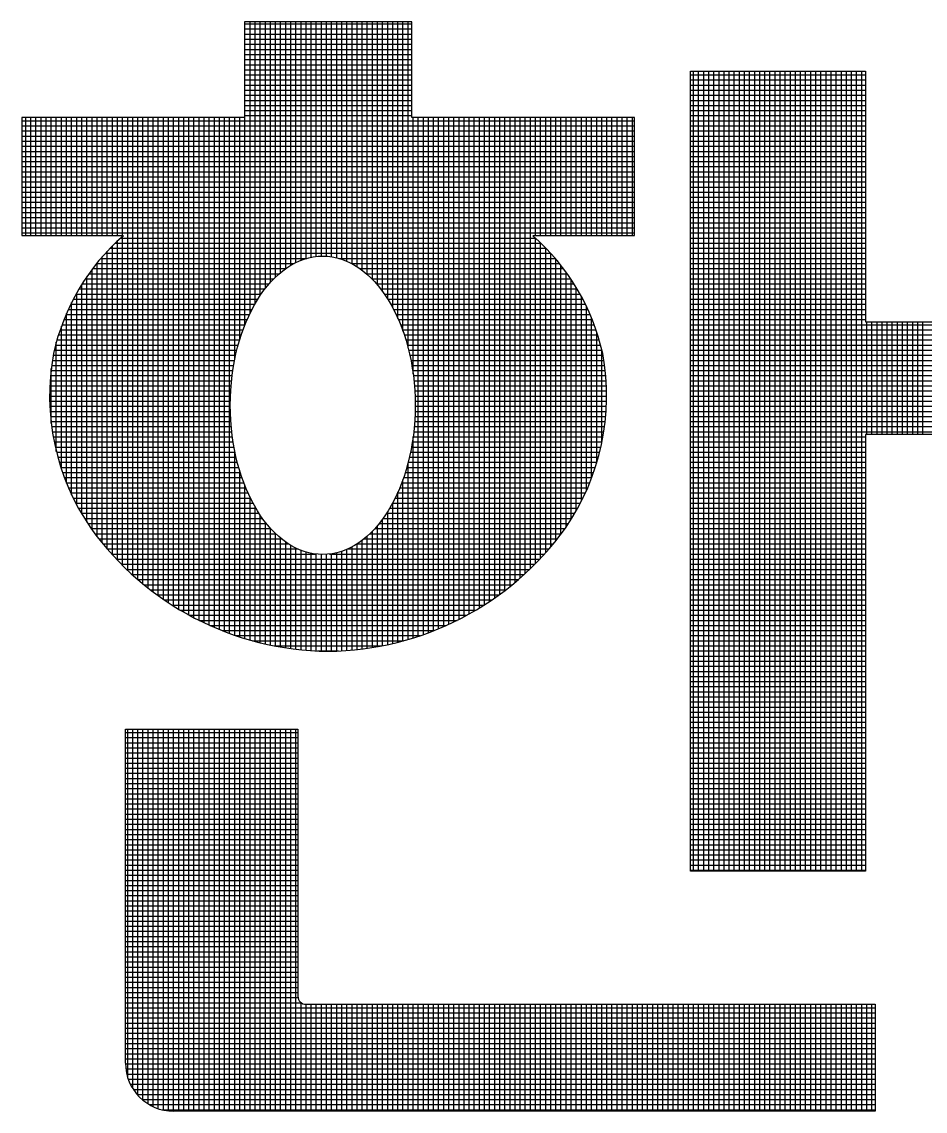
# Model space of a CAD drawing. Header units: inches. Extents: x 1047 to 1888, y -10 to 584.
# Drawn here: x 1751.192 to 1754.27, y 92.378 to 96.089 of the extents above; entities that cross this region are included whole.
import ezdxf

# ---------------------------------------------------------------- set-up
doc = ezdxf.new("R2010")
doc.units = ezdxf.units.IN
doc.header["$MEASUREMENT"] = 0
doc.layers.add('BG ÇÑ±¹Áö¿ª³\xad¹æ±â¼úÁÖ½ÄÈ¸»ç CI', color=7, linetype='Continuous')

msp = doc.modelspace()

# ---------------------------------------------------------------- linework, layer by layer
at = {"layer": 'BG ÇÑ±¹Áö¿ª³\xad¹æ±â¼úÁÖ½ÄÈ¸»ç CI', "color": 7, "linetype": 'Continuous', "lineweight": 25}
for p, q in [((1752.2355, 96.089), (1751.9503, 96.089)), ((1751.9503, 96.089), (1751.9503, 95.7628)), ((1751.9503, 96.0818), (1752.5207, 96.0818)), ((1751.9522, 95.0569), (1751.9522, 96.089)), ((1751.9696, 95.0964), (1751.9696, 96.089)), ((1751.9869, 95.1291), (1751.9869, 96.089)), ((1752.0043, 95.1569), (1752.0043, 96.089)), ((1752.0217, 95.1809), (1752.0217, 96.089)), ((1752.039, 95.2016), (1752.039, 96.089)), ((1752.0564, 95.2195), (1752.0564, 96.089)), ((1752.0738, 95.235), (1752.0738, 96.089)), ((1752.0911, 95.2483), (1752.0911, 96.089)), ((1752.1085, 95.2595), (1752.1085, 96.089)), ((1752.1259, 95.2689), (1752.1259, 96.089)), ((1752.1432, 95.2766), (1752.1432, 96.089)), ((1752.1606, 95.2825), (1752.1606, 96.089)), ((1752.178, 95.2868), (1752.178, 96.089)), ((1752.1953, 95.2896), (1752.1953, 96.089)), ((1752.2127, 95.2908), (1752.2127, 96.089)), ((1752.2301, 95.2904), (1752.2301, 96.089)), ((1752.5207, 96.089), (1752.2355, 96.089)), ((1752.2474, 95.2885), (1752.2474, 96.089)), ((1752.2648, 95.285), (1752.2648, 96.089)), ((1752.2821, 95.2799), (1752.2821, 96.089)), ((1752.2995, 95.2732), (1752.2995, 96.089)), ((1752.3169, 95.2648), (1752.3169, 96.089)), ((1752.3342, 95.2545), (1752.3342, 96.089)), ((1752.3516, 95.2423), (1752.3516, 96.089)), ((1752.369, 95.228), (1752.369, 96.089)), ((1752.3863, 95.2114), (1752.3863, 96.089)), ((1752.4037, 95.1923), (1752.4037, 96.089)), ((1752.4211, 95.1701), (1752.4211, 96.089)), ((1752.4384, 95.1445), (1752.4384, 96.089)), ((1752.4558, 95.1145), (1752.4558, 96.089)), ((1752.4732, 95.0789), (1752.4732, 96.089)), ((1752.4905, 95.0354), (1752.4905, 96.089)), ((1752.5079, 94.9785), (1752.5079, 96.089)), ((1752.5207, 95.7628), (1752.5207, 96.089)), ((1751.9503, 96.0645), (1752.5207, 96.0645)), ((1751.9503, 96.0471), (1752.5207, 96.0471)), ((1751.9503, 96.0297), (1752.5207, 96.0297)), ((1751.9503, 96.0124), (1752.5207, 96.0124)), ((1751.9503, 95.995), (1752.5207, 95.995)), ((1751.9503, 95.9776), (1752.5207, 95.9776)), ((1751.9503, 95.9603), (1752.5207, 95.9603)), ((1751.9503, 95.9429), (1752.5207, 95.9429)), ((1751.9503, 95.9256), (1752.5207, 95.9256)), ((1751.9503, 95.9082), (1752.5207, 95.9082)), ((1751.9503, 95.8908), (1752.5207, 95.8908)), ((1753.4703, 93.1962), (1753.4703, 95.9209)), ((1753.4703, 95.9209), (1754.0663, 95.9209)), ((1753.4703, 95.9082), (1754.0663, 95.9082)), ((1753.4703, 95.8908), (1754.0663, 95.8908)), ((1753.4803, 93.1962), (1753.4803, 95.9209)), ((1753.4977, 93.1962), (1753.4977, 95.9209)), ((1753.515, 93.1962), (1753.515, 95.9209)), ((1753.5324, 93.1962), (1753.5324, 95.9209)), ((1753.5498, 93.1962), (1753.5498, 95.9209)), ((1753.5671, 93.1962), (1753.5671, 95.9209)), ((1753.5845, 93.1962), (1753.5845, 95.9209)), ((1753.6018, 93.1962), (1753.6018, 95.9209)), ((1753.6192, 93.1962), (1753.6192, 95.9209)), ((1753.6366, 93.1962), (1753.6366, 95.9209)), ((1753.6539, 93.1962), (1753.6539, 95.9209)), ((1753.6713, 93.1962), (1753.6713, 95.9209)), ((1753.6887, 93.1962), (1753.6887, 95.9209)), ((1753.706, 93.1962), (1753.706, 95.9209)), ((1753.7234, 93.1962), (1753.7234, 95.9209)), ((1753.7408, 93.1962), (1753.7408, 95.9209)), ((1753.7581, 93.1962), (1753.7581, 95.9209)), ((1753.7755, 93.1962), (1753.7755, 95.9209)), ((1753.7929, 93.1962), (1753.7929, 95.9209)), ((1753.8102, 93.1962), (1753.8102, 95.9209)), ((1753.8276, 93.1962), (1753.8276, 95.9209)), ((1753.8449, 93.1962), (1753.8449, 95.9209)), ((1753.8623, 93.1962), (1753.8623, 95.9209)), ((1753.8797, 93.1962), (1753.8797, 95.9209)), ((1753.897, 93.1962), (1753.897, 95.9209)), ((1753.9144, 93.1962), (1753.9144, 95.9209)), ((1753.9318, 93.1962), (1753.9318, 95.9209)), ((1753.9491, 93.1962), (1753.9491, 95.9209)), ((1753.9665, 93.1962), (1753.9665, 95.9209)), ((1753.9839, 93.1962), (1753.9839, 95.9209)), ((1754.0012, 93.1962), (1754.0012, 95.9209)), ((1754.0186, 93.1962), (1754.0186, 95.9209)), ((1754.036, 93.1962), (1754.036, 95.9209)), ((1754.0533, 93.1962), (1754.0533, 95.9209)), ((1754.0663, 95.9209), (1754.0663, 95.0669)), ((1751.9503, 95.8735), (1752.5207, 95.8735)), ((1751.9503, 95.8561), (1752.5207, 95.8561)), ((1753.4703, 95.8735), (1754.0663, 95.8735)), ((1753.4703, 95.8561), (1754.0663, 95.8561)), ((1751.9503, 95.8387), (1752.5207, 95.8387)), ((1751.9503, 95.8214), (1752.5207, 95.8214)), ((1753.4703, 95.8387), (1754.0663, 95.8387)), ((1753.4703, 95.8214), (1754.0663, 95.8214)), ((1751.9503, 95.804), (1752.5207, 95.804)), ((1751.9503, 95.7866), (1752.5207, 95.7866)), ((1753.4703, 95.804), (1754.0663, 95.804)), ((1753.4703, 95.7866), (1754.0663, 95.7866)), ((1751.9503, 95.7628), (1751.192, 95.7628)), ((1751.192, 95.7628), (1751.192, 95.3605)), ((1751.192, 95.7519), (1753.279, 95.7519)), ((1751.2055, 95.3605), (1751.2055, 95.7628)), ((1751.2229, 95.3605), (1751.2229, 95.7628)), ((1751.2403, 95.3605), (1751.2403, 95.7628)), ((1751.2576, 95.3605), (1751.2576, 95.7628)), ((1751.275, 95.3605), (1751.275, 95.7628)), ((1751.2924, 95.3605), (1751.2924, 95.7628)), ((1751.3097, 95.3605), (1751.3097, 95.7628)), ((1751.3271, 95.3605), (1751.3271, 95.7628)), ((1751.3445, 95.3605), (1751.3445, 95.7628)), ((1751.3618, 95.3605), (1751.3618, 95.7628)), ((1751.3792, 95.3605), (1751.3792, 95.7628)), ((1751.3966, 95.3605), (1751.3966, 95.7628)), ((1751.4139, 95.3605), (1751.4139, 95.7628)), ((1751.4313, 95.3605), (1751.4313, 95.7628)), ((1751.4486, 95.3605), (1751.4486, 95.7628)), ((1751.466, 95.3605), (1751.466, 95.7628)), ((1751.4834, 95.3605), (1751.4834, 95.7628)), ((1751.5007, 95.3605), (1751.5007, 95.7628)), ((1751.5181, 95.3605), (1751.5181, 95.7628)), ((1751.5355, 95.3605), (1751.5355, 95.7628)), ((1751.5528, 94.2203), (1751.5528, 95.7628)), ((1751.5702, 94.2043), (1751.5702, 95.7628)), ((1751.5876, 94.1889), (1751.5876, 95.7628)), ((1751.6049, 94.1743), (1751.6049, 95.7628)), ((1751.6223, 94.1603), (1751.6223, 95.7628)), ((1751.6397, 94.147), (1751.6397, 95.7628)), ((1751.657, 94.1342), (1751.657, 95.7628)), ((1751.6744, 94.122), (1751.6744, 95.7628)), ((1751.6918, 94.1103), (1751.6918, 95.7628)), ((1751.7091, 94.0991), (1751.7091, 95.7628)), ((1751.7265, 94.0885), (1751.7265, 95.7628)), ((1751.7438, 94.0783), (1751.7438, 95.7628)), ((1751.7612, 94.0685), (1751.7612, 95.7628)), ((1751.7786, 94.0592), (1751.7786, 95.7628)), ((1751.7959, 94.0504), (1751.7959, 95.7628)), ((1751.8133, 94.0419), (1751.8133, 95.7628)), ((1751.8307, 94.0339), (1751.8307, 95.7628)), ((1751.848, 94.0263), (1751.848, 95.7628)), ((1751.8654, 94.019), (1751.8654, 95.7628)), ((1751.8828, 94.0122), (1751.8828, 95.7628)), ((1751.9001, 94.0057), (1751.9001, 95.7628)), ((1751.9175, 94.938), (1751.9175, 95.7628)), ((1751.9349, 95.0073), (1751.9349, 95.7628)), ((1751.9503, 95.7693), (1752.5207, 95.7693)), ((1753.279, 95.7628), (1752.5207, 95.7628)), ((1752.5252, 94.8889), (1752.5252, 95.7628)), ((1752.5426, 93.9958), (1752.5426, 95.7628)), ((1752.56, 94.0018), (1752.56, 95.7628)), ((1752.5773, 94.008), (1752.5773, 95.7628)), ((1752.5947, 94.0147), (1752.5947, 95.7628)), ((1752.6121, 94.0217), (1752.6121, 95.7628)), ((1752.6294, 94.0291), (1752.6294, 95.7628)), ((1752.6468, 94.0369), (1752.6468, 95.7628)), ((1752.6642, 94.045), (1752.6642, 95.7628)), ((1752.6815, 94.0536), (1752.6815, 95.7628)), ((1752.6989, 94.0626), (1752.6989, 95.7628)), ((1752.7163, 94.0721), (1752.7163, 95.7628)), ((1752.7336, 94.082), (1752.7336, 95.7628)), ((1752.751, 94.0924), (1752.751, 95.7628)), ((1752.7683, 94.1032), (1752.7683, 95.7628)), ((1752.7857, 94.1146), (1752.7857, 95.7628)), ((1752.8031, 94.1265), (1752.8031, 95.7628)), ((1752.8204, 94.1389), (1752.8204, 95.7628)), ((1752.8378, 94.1519), (1752.8378, 95.7628)), ((1752.8552, 94.1655), (1752.8552, 95.7628)), ((1752.8725, 94.1797), (1752.8725, 95.7628)), ((1752.8899, 94.1946), (1752.8899, 95.7628)), ((1752.9073, 94.2102), (1752.9073, 95.7628)), ((1752.9246, 94.2265), (1752.9246, 95.7628)), ((1752.942, 95.3605), (1752.942, 95.7628)), ((1752.9594, 95.3605), (1752.9594, 95.7628)), ((1752.9767, 95.3605), (1752.9767, 95.7628)), ((1752.9941, 95.3605), (1752.9941, 95.7628)), ((1753.0115, 95.3605), (1753.0115, 95.7628)), ((1753.0288, 95.3605), (1753.0288, 95.7628)), ((1753.0462, 95.3605), (1753.0462, 95.7628)), ((1753.0635, 95.3605), (1753.0635, 95.7628)), ((1753.0809, 95.3605), (1753.0809, 95.7628)), ((1753.0983, 95.3605), (1753.0983, 95.7628)), ((1753.1156, 95.3605), (1753.1156, 95.7628)), ((1753.133, 95.3605), (1753.133, 95.7628)), ((1753.1504, 95.3605), (1753.1504, 95.7628)), ((1753.1677, 95.3605), (1753.1677, 95.7628)), ((1753.1851, 95.3605), (1753.1851, 95.7628)), ((1753.2025, 95.3605), (1753.2025, 95.7628)), ((1753.2198, 95.3605), (1753.2198, 95.7628)), ((1753.2372, 95.3605), (1753.2372, 95.7628)), ((1753.2546, 95.3605), (1753.2546, 95.7628)), ((1753.2719, 95.3605), (1753.2719, 95.7628)), ((1753.279, 95.3605), (1753.279, 95.7628)), ((1753.4703, 95.7693), (1754.0663, 95.7693)), ((1753.4703, 95.7519), (1754.0663, 95.7519)), ((1751.192, 95.7345), (1753.279, 95.7345)), ((1751.192, 95.7172), (1753.279, 95.7172)), ((1753.4703, 95.7345), (1754.0663, 95.7345)), ((1753.4703, 95.7172), (1754.0663, 95.7172)), ((1751.192, 95.6998), (1753.279, 95.6998)), ((1751.192, 95.6824), (1753.279, 95.6824)), ((1751.192, 95.6651), (1753.279, 95.6651)), ((1753.4703, 95.6998), (1754.0663, 95.6998)), ((1753.4703, 95.6824), (1754.0663, 95.6824)), ((1753.4703, 95.6651), (1754.0663, 95.6651)), ((1751.192, 95.6477), (1753.279, 95.6477)), ((1751.192, 95.6304), (1753.279, 95.6304)), ((1753.4703, 95.6477), (1754.0663, 95.6477)), ((1753.4703, 95.6304), (1754.0663, 95.6304)), ((1751.192, 95.613), (1753.279, 95.613)), ((1751.192, 95.5956), (1753.279, 95.5956)), ((1753.4703, 95.613), (1754.0663, 95.613)), ((1753.4703, 95.5956), (1754.0663, 95.5956)), ((1751.192, 95.5783), (1753.279, 95.5783)), ((1751.192, 95.5609), (1753.279, 95.5609)), ((1753.4703, 95.5783), (1754.0663, 95.5783)), ((1753.4703, 95.5609), (1754.0663, 95.5609)), ((1751.192, 95.5435), (1753.279, 95.5435)), ((1751.192, 95.5262), (1753.279, 95.5262)), ((1753.4703, 95.5435), (1754.0663, 95.5435)), ((1753.4703, 95.5262), (1754.0663, 95.5262)), ((1751.192, 95.5088), (1753.279, 95.5088)), ((1751.192, 95.4914), (1753.279, 95.4914)), ((1753.4703, 95.5088), (1754.0663, 95.5088)), ((1753.4703, 95.4914), (1754.0663, 95.4914)), ((1751.192, 95.4741), (1753.279, 95.4741)), ((1751.192, 95.4567), (1753.279, 95.4567)), ((1753.4703, 95.4741), (1754.0663, 95.4741)), ((1753.4703, 95.4567), (1754.0663, 95.4567)), ((1751.192, 95.4393), (1753.279, 95.4393)), ((1751.192, 95.422), (1753.279, 95.422)), ((1751.192, 95.4046), (1753.279, 95.4046)), ((1753.4703, 95.4393), (1754.0663, 95.4393)), ((1753.4703, 95.422), (1754.0663, 95.422)), ((1753.4703, 95.4046), (1754.0663, 95.4046)), ((1751.192, 95.3873), (1753.279, 95.3873)), ((1751.192, 95.3699), (1753.279, 95.3699)), ((1753.4703, 95.3873), (1754.0663, 95.3873)), ((1753.4703, 95.3699), (1754.0663, 95.3699)), ((1751.192, 95.3605), (1751.5381, 95.3605)), ((1751.5105, 95.3352), (1752.9605, 95.3352)), ((1751.5181, 94.2549), (1751.5181, 95.3424)), ((1751.5291, 95.3525), (1752.9419, 95.3525)), ((1751.5355, 94.2372), (1751.5355, 95.3582)), ((1752.9329, 95.3605), (1753.279, 95.3605)), ((1752.942, 94.2437), (1752.942, 95.3524)), ((1752.9594, 94.2617), (1752.9594, 95.3362)), ((1753.4703, 95.3525), (1754.0663, 95.3525)), ((1753.4703, 95.3352), (1754.0663, 95.3352)), ((1751.4769, 95.3004), (1752.9941, 95.3004)), ((1751.4834, 94.293), (1751.4834, 95.3075)), ((1751.4932, 95.3178), (1752.9778, 95.3178)), ((1751.5007, 94.2735), (1751.5007, 95.3255)), ((1752.9767, 94.2806), (1752.9767, 95.3189)), ((1752.9941, 94.3006), (1752.9941, 95.3005)), ((1753.4703, 95.3178), (1754.0663, 95.3178)), ((1753.4703, 95.3004), (1754.0663, 95.3004)), ((1751.4472, 95.2657), (1752.1195, 95.2657)), ((1751.4486, 94.3355), (1751.4486, 95.2675)), ((1751.4616, 95.2831), (1752.1625, 95.2831)), ((1751.466, 94.3137), (1751.466, 95.2882)), ((1752.2721, 95.2831), (1753.0094, 95.2831)), ((1752.3151, 95.2657), (1753.0238, 95.2657)), ((1753.0115, 94.3217), (1753.0115, 95.2807)), ((1753.0288, 94.344), (1753.0288, 95.2594)), ((1753.4703, 95.2831), (1754.0663, 95.2831)), ((1753.4703, 95.2657), (1754.0663, 95.2657)), ((1751.4139, 94.3842), (1751.4139, 95.221)), ((1751.4209, 95.231), (1752.069, 95.231)), ((1751.4313, 94.3587), (1751.4313, 95.2452)), ((1751.4336, 95.2483), (1752.0913, 95.2483)), ((1752.3434, 95.2483), (1753.0374, 95.2483)), ((1752.3656, 95.231), (1753.0501, 95.231)), ((1753.0462, 94.3678), (1753.0462, 95.2364)), ((1753.4703, 95.2483), (1754.0663, 95.2483)), ((1753.4703, 95.231), (1754.0663, 95.231)), ((1751.3966, 94.4123), (1751.3966, 95.1945)), ((1751.3976, 95.1962), (1752.0343, 95.1962)), ((1751.4089, 95.2136), (1752.0504, 95.2136)), ((1752.3842, 95.2136), (1753.0621, 95.2136)), ((1752.4003, 95.1962), (1753.0734, 95.1962)), ((1753.0635, 94.3943), (1753.0635, 95.2114)), ((1753.0809, 94.4235), (1753.0809, 95.184)), ((1753.4703, 95.2136), (1754.0663, 95.2136)), ((1753.4703, 95.1962), (1754.0663, 95.1962)), ((1751.377, 95.1615), (1752.0074, 95.1615)), ((1751.3792, 94.4433), (1751.3792, 95.1654)), ((1751.387, 95.1789), (1752.0201, 95.1789)), ((1752.4145, 95.1789), (1753.084, 95.1789)), ((1752.4272, 95.1615), (1753.094, 95.1615)), ((1753.0983, 94.4558), (1753.0983, 95.1537)), ((1753.4703, 95.1789), (1754.0663, 95.1789)), ((1753.4703, 95.1615), (1754.0663, 95.1615)), ((1751.3506, 95.1094), (1751.9761, 95.1094)), ((1751.3588, 95.1268), (1751.9856, 95.1268)), ((1751.3618, 94.4781), (1751.3618, 95.1328)), ((1751.3676, 95.1442), (1751.996, 95.1442)), ((1752.4386, 95.1442), (1753.1034, 95.1442)), ((1752.449, 95.1268), (1753.1122, 95.1268)), ((1752.4585, 95.1094), (1753.1204, 95.1094)), ((1753.1156, 94.4922), (1753.1156, 95.1196)), ((1753.4703, 95.1442), (1754.0663, 95.1442)), ((1753.4703, 95.1268), (1754.0663, 95.1268)), ((1753.4703, 95.1094), (1754.0663, 95.1094)), ((1751.3357, 95.0747), (1751.9596, 95.0747)), ((1751.3429, 95.0921), (1751.9675, 95.0921)), ((1751.3445, 94.5179), (1751.3445, 95.0957)), ((1752.4671, 95.0921), (1753.1281, 95.0921)), ((1752.475, 95.0747), (1753.1353, 95.0747)), ((1753.133, 94.5345), (1753.133, 95.0804)), ((1753.4703, 95.0921), (1754.0663, 95.0921)), ((1753.4703, 95.0747), (1754.0663, 95.0747)), ((1751.3228, 95.04), (1751.9458, 95.04)), ((1751.3271, 94.5652), (1751.3271, 95.0521)), ((1751.329, 95.0573), (1751.9524, 95.0573)), ((1752.4822, 95.0573), (1753.142, 95.0573)), ((1752.4889, 95.04), (1753.1482, 95.04)), ((1753.1504, 94.5856), (1753.1504, 95.0335)), ((1753.4703, 95.0573), (1754.583, 95.0573)), ((1753.4703, 95.04), (1754.583, 95.04)), ((1754.0663, 95.0669), (1754.583, 95.0669)), ((1754.0707, 94.6837), (1754.0707, 95.0669)), ((1754.0881, 94.6837), (1754.0881, 95.0669)), ((1754.1054, 94.6837), (1754.1054, 95.0669)), ((1754.1228, 94.6837), (1754.1228, 95.0669)), ((1754.1401, 94.6837), (1754.1401, 95.0669)), ((1754.1575, 94.6837), (1754.1575, 95.0669)), ((1754.1749, 94.6837), (1754.1749, 95.0669)), ((1754.1922, 94.6837), (1754.1922, 95.0669)), ((1754.2096, 94.6837), (1754.2096, 95.0669)), ((1754.227, 94.6837), (1754.227, 95.0669)), ((1754.2443, 94.6837), (1754.2443, 95.0669)), ((1754.2617, 94.6837), (1754.2617, 95.0669)), ((1751.3097, 94.6255), (1751.3097, 94.9977)), ((1751.3119, 95.0052), (1751.9342, 95.0052)), ((1751.3171, 95.0226), (1751.9397, 95.0226)), ((1752.4949, 95.0226), (1753.1539, 95.0226)), ((1752.5004, 95.0052), (1753.1591, 95.0052)), ((1753.4703, 95.0226), (1754.583, 95.0226)), ((1753.4703, 95.0052), (1754.583, 95.0052)), ((1751.3027, 94.9705), (1751.9247, 94.9705)), ((1751.3071, 94.9879), (1751.9292, 94.9879)), ((1752.5054, 94.9879), (1753.1639, 94.9879)), ((1752.5099, 94.9705), (1753.1683, 94.9705)), ((1753.1677, 94.654), (1753.1677, 94.9728)), ((1753.4703, 94.9879), (1754.583, 94.9879)), ((1753.4703, 94.9705), (1754.583, 94.9705)), ((1751.2961, 94.9358), (1751.917, 94.9358)), ((1751.299, 94.9531), (1751.9207, 94.9531)), ((1752.514, 94.9531), (1753.172, 94.9531)), ((1752.5176, 94.9358), (1753.1749, 94.9358)), ((1753.4703, 94.9531), (1754.583, 94.9531)), ((1753.4703, 94.9358), (1754.583, 94.9358)), ((1751.2915, 94.901), (1751.9111, 94.901)), ((1751.2924, 94.721), (1751.2924, 94.9083)), ((1751.2936, 94.9184), (1751.9139, 94.9184)), ((1752.5208, 94.9184), (1753.1774, 94.9184)), ((1752.5235, 94.901), (1753.1795, 94.901)), ((1753.4703, 94.9184), (1754.583, 94.9184)), ((1753.4703, 94.901), (1754.583, 94.901)), ((1751.2876, 94.849), (1751.9051, 94.849)), ((1751.2885, 94.8663), (1751.9067, 94.8663)), ((1751.2898, 94.8837), (1751.9087, 94.8837)), ((1752.5259, 94.8837), (1753.1812, 94.8837)), ((1752.5279, 94.8663), (1753.1825, 94.8663)), ((1752.5295, 94.849), (1753.1834, 94.849)), ((1753.4703, 94.8837), (1754.583, 94.8837)), ((1753.4703, 94.8663), (1754.583, 94.8663)), ((1753.4703, 94.849), (1754.583, 94.849)), ((1751.2868, 94.8142), (1751.903, 94.8142)), ((1751.287, 94.8316), (1751.9039, 94.8316)), ((1752.5307, 94.8316), (1753.184, 94.8316)), ((1752.5316, 94.8142), (1753.1842, 94.8142)), ((1753.4703, 94.8316), (1754.583, 94.8316)), ((1753.4703, 94.8142), (1754.583, 94.8142)), ((1751.287, 94.7969), (1751.9025, 94.7969)), ((1751.2876, 94.7795), (1751.9024, 94.7795)), ((1752.5321, 94.7969), (1753.184, 94.7969)), ((1752.5322, 94.7795), (1753.1834, 94.7795)), ((1753.4703, 94.7969), (1754.583, 94.7969)), ((1753.4703, 94.7795), (1754.583, 94.7795)), ((1751.2886, 94.7621), (1751.9027, 94.7621)), ((1751.2899, 94.7448), (1751.9033, 94.7448)), ((1752.5313, 94.7448), (1753.1811, 94.7448)), ((1752.532, 94.7621), (1753.1824, 94.7621)), ((1753.4703, 94.7621), (1754.583, 94.7621)), ((1753.4703, 94.7448), (1754.583, 94.7448)), ((1751.2916, 94.7274), (1751.9043, 94.7274)), ((1751.2938, 94.71), (1751.9056, 94.71)), ((1752.529, 94.71), (1753.1773, 94.71)), ((1752.5303, 94.7274), (1753.1794, 94.7274)), ((1753.4703, 94.7274), (1754.583, 94.7274)), ((1753.4703, 94.71), (1754.583, 94.71)), ((1751.2963, 94.6927), (1751.9074, 94.6927)), ((1751.2992, 94.6753), (1751.9095, 94.6753)), ((1752.5251, 94.6753), (1753.1718, 94.6753)), ((1752.5252, 93.9903), (1752.5252, 94.6764)), ((1752.5272, 94.6927), (1753.1747, 94.6927)), ((1753.4703, 94.6927), (1754.583, 94.6927)), ((1753.4703, 94.6753), (1754.0663, 94.6753)), ((1754.0663, 94.6837), (1754.0663, 93.1962)), ((1754.583, 94.6837), (1754.0663, 94.6837)), ((1751.3025, 94.6579), (1751.912, 94.6579)), ((1751.3062, 94.6406), (1751.915, 94.6406)), ((1751.9175, 93.9995), (1751.9175, 94.6273)), ((1752.5196, 94.6406), (1753.1648, 94.6406)), ((1752.5226, 94.6579), (1753.1685, 94.6579)), ((1753.4703, 94.6579), (1754.0663, 94.6579)), ((1753.4703, 94.6406), (1754.0663, 94.6406)), ((1751.3103, 94.6232), (1751.9183, 94.6232)), ((1751.3148, 94.6059), (1751.9221, 94.6059)), ((1751.3198, 94.5885), (1751.9263, 94.5885)), ((1752.5083, 94.5885), (1753.1512, 94.5885)), ((1752.5125, 94.6059), (1753.1562, 94.6059)), ((1752.5163, 94.6232), (1753.1607, 94.6232)), ((1753.4703, 94.6232), (1754.0663, 94.6232)), ((1753.4703, 94.6059), (1754.0663, 94.6059)), ((1753.4703, 94.5885), (1754.0663, 94.5885)), ((1751.3252, 94.5711), (1751.931, 94.5711)), ((1751.331, 94.5538), (1751.9362, 94.5538)), ((1751.9349, 93.9937), (1751.9349, 94.558)), ((1752.4985, 94.5538), (1753.14, 94.5538)), ((1752.5036, 94.5711), (1753.1458, 94.5711)), ((1752.5079, 93.985), (1752.5079, 94.5868)), ((1753.4703, 94.5711), (1754.0663, 94.5711)), ((1753.4703, 94.5538), (1754.0663, 94.5538)), ((1751.3373, 94.5364), (1751.9419, 94.5364)), ((1751.344, 94.519), (1751.9481, 94.519)), ((1752.4865, 94.519), (1753.127, 94.519)), ((1752.4905, 93.9802), (1752.4905, 94.53)), ((1752.4928, 94.5364), (1753.1337, 94.5364)), ((1753.4703, 94.5364), (1754.0663, 94.5364)), ((1753.4703, 94.519), (1754.0663, 94.519)), ((1751.3512, 94.5017), (1751.9549, 94.5017)), ((1751.359, 94.4843), (1751.9624, 94.4843)), ((1751.9522, 93.9883), (1751.9522, 94.5084)), ((1752.4722, 94.4843), (1753.112, 94.4843)), ((1752.4732, 93.9756), (1752.4732, 94.4864)), ((1752.4797, 94.5017), (1753.1198, 94.5017)), ((1753.4703, 94.5017), (1754.0663, 94.5017)), ((1753.4703, 94.4843), (1754.0663, 94.4843)), ((1751.3672, 94.4669), (1751.9706, 94.4669)), ((1751.3759, 94.4496), (1751.9795, 94.4496)), ((1751.9696, 93.9832), (1751.9696, 94.469)), ((1752.4551, 94.4496), (1753.0951, 94.4496)), ((1752.4558, 93.9714), (1752.4558, 94.4508)), ((1752.4641, 94.4669), (1753.1038, 94.4669)), ((1753.4703, 94.4669), (1754.0663, 94.4669)), ((1753.4703, 94.4496), (1754.0663, 94.4496)), ((1751.3852, 94.4322), (1751.9893, 94.4322)), ((1751.3951, 94.4148), (1752, 94.4148)), ((1751.9869, 93.9784), (1751.9869, 94.4362)), ((1752.0043, 93.974), (1752.0043, 94.4084)), ((1752.4346, 94.4148), (1753.0759, 94.4148)), ((1752.4384, 93.9675), (1752.4384, 94.4209)), ((1752.4453, 94.4322), (1753.0858, 94.4322)), ((1753.4703, 94.4322), (1754.0663, 94.4322)), ((1753.4703, 94.4148), (1754.0663, 94.4148)), ((1751.4055, 94.3975), (1752.0119, 94.3975)), ((1751.4166, 94.3801), (1752.0251, 94.3801)), ((1752.0217, 93.9699), (1752.0217, 94.3845)), ((1752.4037, 93.9607), (1752.4037, 94.3731)), ((1752.4095, 94.3801), (1753.0544, 94.3801)), ((1752.4211, 93.9639), (1752.4211, 94.3952)), ((1752.4227, 94.3975), (1753.0655, 94.3975)), ((1753.4703, 94.3975), (1754.0663, 94.3975)), ((1753.4703, 94.3801), (1754.0663, 94.3801)), ((1751.4283, 94.3627), (1752.04, 94.3627)), ((1751.4411, 94.3454), (1752.0569, 94.3454)), ((1751.4545, 94.328), (1752.0767, 94.328)), ((1752.039, 93.9661), (1752.039, 94.3638)), ((1752.0564, 93.9627), (1752.0564, 94.3459)), ((1752.0738, 93.9595), (1752.0738, 94.3304)), ((1752.358, 94.328), (1753.0165, 94.328)), ((1752.369, 93.9551), (1752.369, 94.3373)), ((1752.3777, 94.3454), (1753.0299, 94.3454)), ((1752.3863, 93.9577), (1752.3863, 94.3539)), ((1752.3946, 94.3627), (1753.0427, 94.3627)), ((1753.4703, 94.3627), (1754.0663, 94.3627)), ((1753.4703, 94.3454), (1754.0663, 94.3454)), ((1753.4703, 94.328), (1754.0663, 94.328)), ((1751.4685, 94.3107), (1752.1007, 94.3107)), ((1751.4832, 94.2933), (1752.1325, 94.2933)), ((1752.0911, 93.9567), (1752.0911, 94.3171)), ((1752.1085, 93.9542), (1752.1085, 94.3058)), ((1752.1259, 93.952), (1752.1259, 94.2964)), ((1752.2995, 93.9476), (1752.2995, 94.2921)), ((1752.3021, 94.2933), (1752.9878, 94.2933)), ((1752.3169, 93.949), (1752.3169, 94.3006)), ((1752.334, 94.3107), (1753.0025, 94.3107)), ((1752.3342, 93.9507), (1752.3342, 94.3108)), ((1752.3516, 93.9528), (1752.3516, 94.323)), ((1753.4703, 94.3107), (1754.0663, 94.3107)), ((1753.4703, 94.2933), (1754.0663, 94.2933)), ((1751.4985, 94.2759), (1752.1938, 94.2759)), ((1751.5146, 94.2586), (1752.9564, 94.2586)), ((1752.1432, 93.9501), (1752.1432, 94.2888)), ((1752.1606, 93.9485), (1752.1606, 94.2828)), ((1752.178, 93.9472), (1752.178, 94.2785)), ((1752.1953, 93.9462), (1752.1953, 94.2757)), ((1752.2127, 93.9455), (1752.2127, 94.2746)), ((1752.2301, 93.9451), (1752.2301, 94.2749)), ((1752.2408, 94.2759), (1752.9725, 94.2759)), ((1752.2474, 93.9452), (1752.2474, 94.2768)), ((1752.2648, 93.9457), (1752.2648, 94.2803)), ((1752.2821, 93.9465), (1752.2821, 94.2854)), ((1753.4703, 94.2759), (1754.0663, 94.2759)), ((1753.4703, 94.2586), (1754.0663, 94.2586)), ((1751.5314, 94.2412), (1752.9396, 94.2412)), ((1751.5492, 94.2238), (1752.9218, 94.2238)), ((1753.4703, 94.2412), (1754.0663, 94.2412)), ((1753.4703, 94.2238), (1754.0663, 94.2238)), ((1751.5678, 94.2065), (1752.9032, 94.2065)), ((1751.5874, 94.1891), (1752.8836, 94.1891)), ((1753.4703, 94.2065), (1754.0663, 94.2065)), ((1753.4703, 94.1891), (1754.0663, 94.1891)), ((1751.6081, 94.1717), (1752.8629, 94.1717)), ((1751.6299, 94.1544), (1752.8411, 94.1544)), ((1753.4703, 94.1717), (1754.0663, 94.1717)), ((1753.4703, 94.1544), (1754.0663, 94.1544)), ((1751.6531, 94.137), (1752.8179, 94.137)), ((1751.6778, 94.1196), (1752.7932, 94.1196)), ((1753.4703, 94.137), (1754.0663, 94.137)), ((1753.4703, 94.1196), (1754.0663, 94.1196)), ((1751.7041, 94.1023), (1752.7669, 94.1023)), ((1751.7324, 94.0849), (1752.7386, 94.0849)), ((1753.4703, 94.1023), (1754.0663, 94.1023)), ((1753.4703, 94.0849), (1754.0663, 94.0849)), ((1751.763, 94.0676), (1752.708, 94.0676)), ((1751.7963, 94.0502), (1752.6747, 94.0502)), ((1751.8331, 94.0328), (1752.6379, 94.0328)), ((1753.4703, 94.0676), (1754.0663, 94.0676)), ((1753.4703, 94.0502), (1754.0663, 94.0502)), ((1753.4703, 94.0328), (1754.0663, 94.0328)), ((1751.8743, 94.0155), (1752.5967, 94.0155)), ((1751.9216, 93.9981), (1752.5494, 93.9981)), ((1753.4703, 94.0155), (1754.0663, 94.0155)), ((1753.4703, 93.9981), (1754.0663, 93.9981)), ((1751.9784, 93.9807), (1752.4926, 93.9807)), ((1752.0528, 93.9634), (1752.4182, 93.9634)), ((1753.4703, 93.9807), (1754.0663, 93.9807)), ((1753.4703, 93.9634), (1754.0663, 93.9634)), ((1752.1996, 93.946), (1752.2714, 93.946)), ((1753.4703, 93.946), (1754.0663, 93.946)), ((1753.4703, 93.9286), (1754.0663, 93.9286)), ((1753.4703, 93.9113), (1754.0663, 93.9113)), ((1753.4703, 93.8939), (1754.0663, 93.8939)), ((1753.4703, 93.8765), (1754.0663, 93.8765)), ((1753.4703, 93.8592), (1754.0663, 93.8592)), ((1753.4703, 93.8418), (1754.0663, 93.8418)), ((1753.4703, 93.8244), (1754.0663, 93.8244)), ((1753.4703, 93.8071), (1754.0663, 93.8071)), ((1753.4703, 93.7897), (1754.0663, 93.7897)), ((1753.4703, 93.7724), (1754.0663, 93.7724)), ((1753.4703, 93.755), (1754.0663, 93.755)), ((1753.4703, 93.7376), (1754.0663, 93.7376)), ((1753.4703, 93.7203), (1754.0663, 93.7203)), ((1753.4703, 93.7029), (1754.0663, 93.7029)), ((1751.5452, 93.6799), (1752.1327, 93.6799)), ((1751.5452, 92.5423), (1751.5452, 93.6799)), ((1751.5452, 93.6682), (1752.1327, 93.6682)), ((1751.5528, 92.493), (1751.5528, 93.6799)), ((1751.5702, 92.4553), (1751.5702, 93.6799)), ((1751.5876, 92.4323), (1751.5876, 93.6799)), ((1751.6049, 92.4157), (1751.6049, 93.6799)), ((1751.6223, 92.4032), (1751.6223, 93.6799)), ((1751.6397, 92.3938), (1751.6397, 93.6799)), ((1751.657, 92.3868), (1751.657, 93.6799)), ((1751.6744, 92.382), (1751.6744, 93.6799)), ((1751.6918, 92.3792), (1751.6918, 93.6799)), ((1751.7091, 92.3782), (1751.7091, 93.6799)), ((1751.7265, 92.3782), (1751.7265, 93.6799)), ((1751.7438, 92.3782), (1751.7438, 93.6799)), ((1751.7612, 92.3782), (1751.7612, 93.6799)), ((1751.7786, 92.3782), (1751.7786, 93.6799)), ((1751.7959, 92.3782), (1751.7959, 93.6799)), ((1751.8133, 92.3782), (1751.8133, 93.6799)), ((1751.8307, 92.3782), (1751.8307, 93.6799)), ((1751.848, 92.3782), (1751.848, 93.6799)), ((1751.8654, 92.3782), (1751.8654, 93.6799)), ((1751.8828, 92.3782), (1751.8828, 93.6799)), ((1751.9001, 92.3782), (1751.9001, 93.6799)), ((1751.9175, 92.3782), (1751.9175, 93.6799)), ((1751.9349, 92.3782), (1751.9349, 93.6799)), ((1751.9522, 92.3782), (1751.9522, 93.6799)), ((1751.9696, 92.3782), (1751.9696, 93.6799)), ((1751.9869, 92.3782), (1751.9869, 93.6799)), ((1752.0043, 92.3782), (1752.0043, 93.6799)), ((1752.0217, 92.3782), (1752.0217, 93.6799)), ((1752.039, 92.3782), (1752.039, 93.6799)), ((1752.0564, 92.3782), (1752.0564, 93.6799)), ((1752.0738, 92.3782), (1752.0738, 93.6799)), ((1752.0911, 92.3782), (1752.0911, 93.6799)), ((1752.1085, 92.3782), (1752.1085, 93.6799)), ((1752.1259, 92.3782), (1752.1259, 93.6799)), ((1752.1327, 93.6799), (1752.1327, 92.7697)), ((1753.4703, 93.6855), (1754.0663, 93.6855)), ((1753.4703, 93.6682), (1754.0663, 93.6682)), ((1751.5452, 93.6508), (1752.1327, 93.6508)), ((1751.5452, 93.6334), (1752.1327, 93.6334)), ((1753.4703, 93.6508), (1754.0663, 93.6508)), ((1753.4703, 93.6334), (1754.0663, 93.6334)), ((1751.5452, 93.6161), (1752.1327, 93.6161)), ((1751.5452, 93.5987), (1752.1327, 93.5987)), ((1753.4703, 93.6161), (1754.0663, 93.6161)), ((1753.4703, 93.5987), (1754.0663, 93.5987)), ((1751.5452, 93.5813), (1752.1327, 93.5813)), ((1751.5452, 93.564), (1752.1327, 93.564)), ((1753.4703, 93.5813), (1754.0663, 93.5813)), ((1753.4703, 93.564), (1754.0663, 93.564)), ((1751.5452, 93.5466), (1752.1327, 93.5466)), ((1751.5452, 93.5293), (1752.1327, 93.5293)), ((1751.5452, 93.5119), (1752.1327, 93.5119)), ((1753.4703, 93.5466), (1754.0663, 93.5466)), ((1753.4703, 93.5293), (1754.0663, 93.5293)), ((1753.4703, 93.5119), (1754.0663, 93.5119)), ((1751.5452, 93.4945), (1752.1327, 93.4945)), ((1751.5452, 93.4772), (1752.1327, 93.4772)), ((1753.4703, 93.4945), (1754.0663, 93.4945)), ((1753.4703, 93.4772), (1754.0663, 93.4772)), ((1751.5452, 93.4598), (1752.1327, 93.4598)), ((1751.5452, 93.4424), (1752.1327, 93.4424)), ((1753.4703, 93.4598), (1754.0663, 93.4598)), ((1753.4703, 93.4424), (1754.0663, 93.4424)), ((1751.5452, 93.4251), (1752.1327, 93.4251)), ((1751.5452, 93.4077), (1752.1327, 93.4077)), ((1753.4703, 93.4251), (1754.0663, 93.4251)), ((1753.4703, 93.4077), (1754.0663, 93.4077)), ((1751.5452, 93.3903), (1752.1327, 93.3903)), ((1751.5452, 93.373), (1752.1327, 93.373)), ((1753.4703, 93.3903), (1754.0663, 93.3903)), ((1753.4703, 93.373), (1754.0663, 93.373)), ((1751.5452, 93.3556), (1752.1327, 93.3556)), ((1751.5452, 93.3382), (1752.1327, 93.3382)), ((1753.4703, 93.3556), (1754.0663, 93.3556)), ((1753.4703, 93.3382), (1754.0663, 93.3382)), ((1751.5452, 93.3209), (1752.1327, 93.3209)), ((1751.5452, 93.3035), (1752.1327, 93.3035)), ((1753.4703, 93.3209), (1754.0663, 93.3209)), ((1753.4703, 93.3035), (1754.0663, 93.3035)), ((1751.5452, 93.2861), (1752.1327, 93.2861)), ((1751.5452, 93.2688), (1752.1327, 93.2688)), ((1753.4703, 93.2861), (1754.0663, 93.2861)), ((1753.4703, 93.2688), (1754.0663, 93.2688)), ((1751.5452, 93.2514), (1752.1327, 93.2514)), ((1751.5452, 93.2341), (1752.1327, 93.2341)), ((1751.5452, 93.2167), (1752.1327, 93.2167)), ((1753.4703, 93.2514), (1754.0663, 93.2514)), ((1753.4703, 93.2341), (1754.0663, 93.2341)), ((1753.4703, 93.2167), (1754.0663, 93.2167)), ((1751.5452, 93.1993), (1752.1327, 93.1993)), ((1751.5452, 93.182), (1752.1327, 93.182)), ((1753.4703, 93.1993), (1754.0663, 93.1993)), ((1754.0663, 93.1962), (1753.4703, 93.1962)), ((1751.5452, 93.1646), (1752.1327, 93.1646)), ((1751.5452, 93.1472), (1752.1327, 93.1472)), ((1751.5452, 93.1299), (1752.1327, 93.1299)), ((1751.5452, 93.1125), (1752.1327, 93.1125)), ((1751.5452, 93.0951), (1752.1327, 93.0951)), ((1751.5452, 93.0778), (1752.1327, 93.0778)), ((1751.5452, 93.0604), (1752.1327, 93.0604)), ((1751.5452, 93.043), (1752.1327, 93.043)), ((1751.5452, 93.0257), (1752.1327, 93.0257)), ((1751.5452, 93.0083), (1752.1327, 93.0083)), ((1751.5452, 92.991), (1752.1327, 92.991)), ((1751.5452, 92.9736), (1752.1327, 92.9736)), ((1751.5452, 92.9562), (1752.1327, 92.9562)), ((1751.5452, 92.9389), (1752.1327, 92.9389)), ((1751.5452, 92.9215), (1752.1327, 92.9215)), ((1751.5452, 92.9041), (1752.1327, 92.9041)), ((1751.5452, 92.8868), (1752.1327, 92.8868)), ((1751.5452, 92.8694), (1752.1327, 92.8694)), ((1751.5452, 92.852), (1752.1327, 92.852)), ((1751.5452, 92.8347), (1752.1327, 92.8347)), ((1751.5452, 92.8173), (1752.1327, 92.8173)), ((1751.5452, 92.7999), (1752.1327, 92.7999)), ((1751.5452, 92.7826), (1752.1327, 92.7826)), ((1751.5452, 92.7652), (1752.1331, 92.7652)), ((1751.5452, 92.7478), (1752.1436, 92.7478)), ((1752.1432, 92.3782), (1752.1432, 92.7482)), ((1752.1601, 92.7423), (1754.0996, 92.7423)), ((1752.1606, 92.3782), (1752.1606, 92.7423)), ((1752.178, 92.3782), (1752.178, 92.7423)), ((1752.1953, 92.3782), (1752.1953, 92.7423)), ((1752.2127, 92.3782), (1752.2127, 92.7423)), ((1752.2301, 92.3782), (1752.2301, 92.7423)), ((1752.2474, 92.3782), (1752.2474, 92.7423)), ((1752.2648, 92.3782), (1752.2648, 92.7423)), ((1752.2821, 92.3782), (1752.2821, 92.7423)), ((1752.2995, 92.3782), (1752.2995, 92.7423)), ((1752.3169, 92.3782), (1752.3169, 92.7423)), ((1752.3342, 92.3782), (1752.3342, 92.7423)), ((1752.3516, 92.3782), (1752.3516, 92.7423)), ((1752.369, 92.3782), (1752.369, 92.7423)), ((1752.3863, 92.3782), (1752.3863, 92.7423)), ((1752.4037, 92.3782), (1752.4037, 92.7423)), ((1752.4211, 92.3782), (1752.4211, 92.7423)), ((1752.4384, 92.3782), (1752.4384, 92.7423)), ((1752.4558, 92.3782), (1752.4558, 92.7423)), ((1752.4732, 92.3782), (1752.4732, 92.7423)), ((1752.4905, 92.3782), (1752.4905, 92.7423)), ((1752.5079, 92.3782), (1752.5079, 92.7423)), ((1752.5252, 92.3782), (1752.5252, 92.7423)), ((1752.5426, 92.3782), (1752.5426, 92.7423)), ((1752.56, 92.3782), (1752.56, 92.7423)), ((1752.5773, 92.3782), (1752.5773, 92.7423)), ((1752.5947, 92.3782), (1752.5947, 92.7423)), ((1752.6121, 92.3782), (1752.6121, 92.7423)), ((1752.6294, 92.3782), (1752.6294, 92.7423)), ((1752.6468, 92.3782), (1752.6468, 92.7423)), ((1752.6642, 92.3782), (1752.6642, 92.7423)), ((1752.6815, 92.3782), (1752.6815, 92.7423)), ((1752.6989, 92.3782), (1752.6989, 92.7423)), ((1752.7163, 92.3782), (1752.7163, 92.7423)), ((1752.7336, 92.3782), (1752.7336, 92.7423)), ((1752.751, 92.3782), (1752.751, 92.7423)), ((1752.7683, 92.3782), (1752.7683, 92.7423)), ((1752.7857, 92.3782), (1752.7857, 92.7423)), ((1752.8031, 92.3782), (1752.8031, 92.7423)), ((1752.8204, 92.3782), (1752.8204, 92.7423)), ((1752.8378, 92.3782), (1752.8378, 92.7423)), ((1752.8552, 92.3782), (1752.8552, 92.7423)), ((1752.8725, 92.3782), (1752.8725, 92.7423)), ((1752.8899, 92.3782), (1752.8899, 92.7423)), ((1752.9073, 92.3782), (1752.9073, 92.7423)), ((1752.9246, 92.3782), (1752.9246, 92.7423)), ((1752.942, 92.3782), (1752.942, 92.7423)), ((1752.9594, 92.3782), (1752.9594, 92.7423)), ((1752.9767, 92.3782), (1752.9767, 92.7423)), ((1752.9941, 92.3782), (1752.9941, 92.7423)), ((1753.0115, 92.3782), (1753.0115, 92.7423)), ((1753.0288, 92.3782), (1753.0288, 92.7423)), ((1753.0462, 92.3782), (1753.0462, 92.7423)), ((1753.0635, 92.3782), (1753.0635, 92.7423)), ((1753.0809, 92.3782), (1753.0809, 92.7423)), ((1753.0983, 92.3782), (1753.0983, 92.7423)), ((1753.1156, 92.3782), (1753.1156, 92.7423)), ((1753.133, 92.3782), (1753.133, 92.7423)), ((1753.1504, 92.3782), (1753.1504, 92.7423)), ((1753.1677, 92.3782), (1753.1677, 92.7423)), ((1753.1851, 92.3782), (1753.1851, 92.7423)), ((1753.2025, 92.3782), (1753.2025, 92.7423)), ((1753.2198, 92.3782), (1753.2198, 92.7423)), ((1753.2372, 92.3782), (1753.2372, 92.7423)), ((1753.2546, 92.3782), (1753.2546, 92.7423)), ((1753.2719, 92.3782), (1753.2719, 92.7423)), ((1753.2893, 92.3782), (1753.2893, 92.7423)), ((1753.3066, 92.3782), (1753.3066, 92.7423)), ((1753.324, 92.3782), (1753.324, 92.7423)), ((1753.3414, 92.3782), (1753.3414, 92.7423)), ((1753.3587, 92.3782), (1753.3587, 92.7423)), ((1753.3761, 92.3782), (1753.3761, 92.7423)), ((1753.3935, 92.3782), (1753.3935, 92.7423)), ((1753.4108, 92.3782), (1753.4108, 92.7423)), ((1753.4282, 92.3782), (1753.4282, 92.7423)), ((1753.4456, 92.3782), (1753.4456, 92.7423)), ((1753.4629, 92.3782), (1753.4629, 92.7423)), ((1753.4803, 92.3782), (1753.4803, 92.7423)), ((1753.4977, 92.3782), (1753.4977, 92.7423)), ((1753.515, 92.3782), (1753.515, 92.7423)), ((1753.5324, 92.3782), (1753.5324, 92.7423)), ((1753.5498, 92.3782), (1753.5498, 92.7423)), ((1753.5671, 92.3782), (1753.5671, 92.7423)), ((1753.5845, 92.3782), (1753.5845, 92.7423)), ((1753.6018, 92.3782), (1753.6018, 92.7423)), ((1753.6192, 92.3782), (1753.6192, 92.7423)), ((1753.6366, 92.3782), (1753.6366, 92.7423)), ((1753.6539, 92.3782), (1753.6539, 92.7423)), ((1753.6713, 92.3782), (1753.6713, 92.7423)), ((1753.6887, 92.3782), (1753.6887, 92.7423)), ((1753.706, 92.3782), (1753.706, 92.7423)), ((1753.7234, 92.3782), (1753.7234, 92.7423)), ((1753.7408, 92.3782), (1753.7408, 92.7423)), ((1753.7581, 92.3782), (1753.7581, 92.7423)), ((1753.7755, 92.3782), (1753.7755, 92.7423)), ((1753.7929, 92.3782), (1753.7929, 92.7423)), ((1753.8102, 92.3782), (1753.8102, 92.7423)), ((1753.8276, 92.3782), (1753.8276, 92.7423)), ((1753.8449, 92.3782), (1753.8449, 92.7423)), ((1753.8623, 92.3782), (1753.8623, 92.7423)), ((1753.8797, 92.3782), (1753.8797, 92.7423)), ((1753.897, 92.3782), (1753.897, 92.7423)), ((1753.9144, 92.3782), (1753.9144, 92.7423)), ((1753.9318, 92.3782), (1753.9318, 92.7423)), ((1753.9491, 92.3782), (1753.9491, 92.7423)), ((1753.9665, 92.3782), (1753.9665, 92.7423)), ((1753.9839, 92.3782), (1753.9839, 92.7423)), ((1754.0012, 92.3782), (1754.0012, 92.7423)), ((1754.0186, 92.3782), (1754.0186, 92.7423)), ((1754.036, 92.3782), (1754.036, 92.7423)), ((1754.0533, 92.3782), (1754.0533, 92.7423)), ((1754.0707, 92.3782), (1754.0707, 92.7423)), ((1754.0881, 92.3782), (1754.0881, 92.7423)), ((1754.0996, 92.7423), (1754.0996, 92.3782)), ((1751.5452, 92.7305), (1754.0996, 92.7305)), ((1751.5452, 92.7131), (1754.0996, 92.7131)), ((1751.5452, 92.6958), (1754.0996, 92.6958)), ((1751.5452, 92.6784), (1754.0996, 92.6784)), ((1751.5452, 92.661), (1754.0996, 92.661)), ((1751.5452, 92.6437), (1754.0996, 92.6437)), ((1751.5452, 92.6263), (1754.0996, 92.6263)), ((1751.5452, 92.6089), (1754.0996, 92.6089)), ((1751.5452, 92.5916), (1754.0996, 92.5916)), ((1751.5452, 92.5742), (1754.0996, 92.5742)), ((1751.5452, 92.5568), (1754.0996, 92.5568)), ((1751.5453, 92.5395), (1754.0996, 92.5395)), ((1751.5465, 92.5221), (1754.0996, 92.5221)), ((1751.5496, 92.5047), (1754.0996, 92.5047)), ((1751.5547, 92.4874), (1754.0996, 92.4874)), ((1751.562, 92.47), (1754.0996, 92.47)), ((1751.5719, 92.4527), (1754.0996, 92.4527)), ((1751.585, 92.4353), (1754.0996, 92.4353)), ((1751.6023, 92.4179), (1754.0996, 92.4179)), ((1751.6267, 92.4006), (1754.0996, 92.4006)), ((1751.6693, 92.3832), (1754.0996, 92.3832)), ((1754.0996, 92.3782), (1751.7093, 92.3782))]:
    msp.add_line(p, q, dxfattribs=at)
for centre, radius, start, end in [((1752.0301, 94.7975), 0.7477, 131.1519, 167.5337), ((1752.4409, 94.7975), 0.7477, 12.4663, 48.8481), ((1752.0794, 94.8147), 0.7926, 169.5179, 214.5891), ((1752.3916, 94.8147), 0.7926, 325.4109, 10.4821), ((1752.2439, 94.9501), 1.0051, 215.6199, 269.5195), ((1752.2271, 94.9501), 1.0051, 270.4805, 324.3801), ((1752.1601, 92.7697), 0.0273, 180, 270), ((1751.7093, 92.5423), 0.1641, 180, 270)]:
    msp.add_arc(centre, radius, start, end, dxfattribs=at)
msp.add_ellipse((1752.2173, 94.7827), major_axis=(0, 0.5082), ratio=0.619682, dxfattribs=at)

doc.saveas('drawing.dxf')
